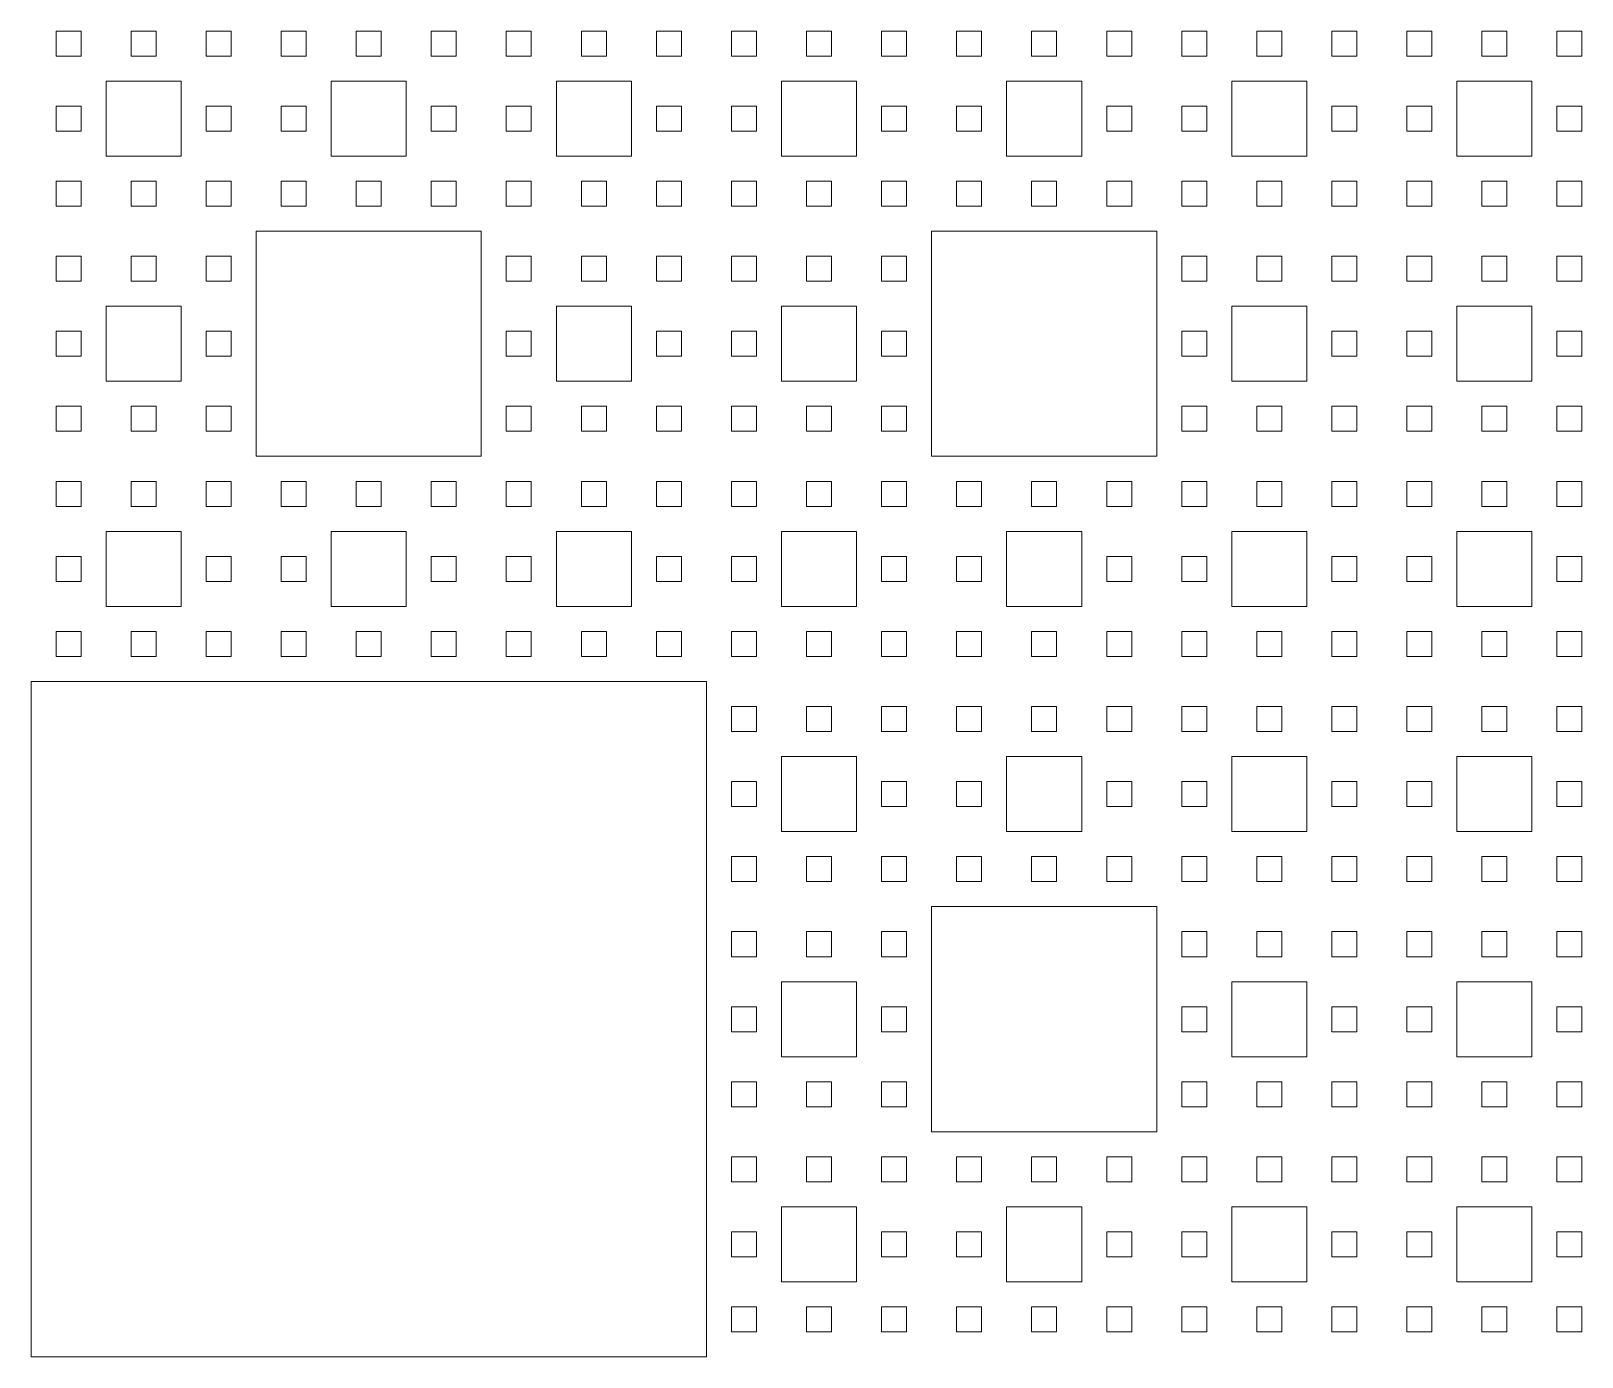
# Model space of a CAD drawing. Header units: millimetres. Extents: x -127 to 127, y -142 to 127.
# Drawn here: x -14.1 to 50.7, y -98.8 to -43.4 of the extents above; entities that cross this region are included whole.
import ezdxf

# ---------------------------------------------------------------- set-up
doc = ezdxf.new("R2010")
doc.units = ezdxf.units.MM

msp = doc.modelspace()

# ---------------------------------------------------------------- linework, layer by layer
at = {"color": 7, "linetype": 'Continuous', "lineweight": 15}
for p, q in [((-12.021, -43.379), (-13.066, -43.379)), ((-13.066, -43.379), (-13.066, -44.424)), ((-12.021, -44.424), (-12.021, -43.379)), ((-8.885, -43.379), (-9.93, -43.379)), ((-9.93, -43.379), (-9.93, -44.424)), ((-8.885, -44.424), (-8.885, -43.379)), ((-5.749, -43.379), (-6.794, -43.379)), ((-6.794, -43.379), (-6.794, -44.424)), ((-5.749, -44.424), (-5.749, -43.379)), ((-2.613, -43.379), (-3.658, -43.379)), ((-3.658, -43.379), (-3.658, -44.424)), ((-2.613, -44.424), (-2.613, -43.379)), ((0.523, -43.379), (-0.523, -43.379)), ((-0.523, -43.379), (-0.523, -44.424)), ((0.523, -44.424), (0.523, -43.379)), ((3.658, -43.379), (2.613, -43.379)), ((2.613, -43.379), (2.613, -44.424)), ((3.658, -44.424), (3.658, -43.379)), ((6.794, -43.379), (5.749, -43.379)), ((5.749, -43.379), (5.749, -44.424)), ((6.794, -44.424), (6.794, -43.379)), ((9.93, -43.379), (8.885, -43.379)), ((8.885, -43.379), (8.885, -44.424)), ((9.93, -44.424), (9.93, -43.379)), ((13.066, -43.379), (12.021, -43.379)), ((12.021, -43.379), (12.021, -44.424)), ((13.066, -44.424), (13.066, -43.379)), ((16.202, -43.379), (15.156, -43.379)), ((15.156, -43.379), (15.156, -44.424)), ((16.202, -44.424), (16.202, -43.379)), ((19.337, -43.379), (18.292, -43.379)), ((18.292, -43.379), (18.292, -44.424)), ((19.337, -44.424), (19.337, -43.379)), ((22.473, -43.379), (21.428, -43.379)), ((21.428, -43.379), (21.428, -44.424)), ((22.473, -44.424), (22.473, -43.379)), ((25.609, -43.379), (24.564, -43.379)), ((24.564, -43.379), (24.564, -44.424)), ((25.609, -44.424), (25.609, -43.379)), ((28.745, -43.379), (27.7, -43.379)), ((27.7, -43.379), (27.7, -44.424)), ((28.745, -44.424), (28.745, -43.379)), ((31.881, -43.379), (30.835, -43.379)), ((30.835, -43.379), (30.835, -44.424)), ((31.881, -44.424), (31.881, -43.379)), ((35.016, -43.379), (33.971, -43.379)), ((33.971, -43.379), (33.971, -44.424)), ((35.016, -44.424), (35.016, -43.379)), ((38.152, -43.379), (37.107, -43.379)), ((37.107, -43.379), (37.107, -44.424)), ((38.152, -44.424), (38.152, -43.379)), ((41.288, -43.379), (40.243, -43.379)), ((40.243, -43.379), (40.243, -44.424)), ((41.288, -44.424), (41.288, -43.379)), ((44.424, -43.379), (43.379, -43.379)), ((43.379, -43.379), (43.379, -44.424)), ((44.424, -44.424), (44.424, -43.379)), ((47.56, -43.379), (46.514, -43.379)), ((46.514, -43.379), (46.514, -44.424)), ((47.56, -44.424), (47.56, -43.379)), ((50.695, -43.379), (49.65, -43.379)), ((49.65, -43.379), (49.65, -44.424)), ((50.695, -44.424), (50.695, -43.379)), ((-13.066, -44.424), (-12.021, -44.424)), ((-9.93, -44.424), (-8.885, -44.424)), ((-6.794, -44.424), (-5.749, -44.424)), ((-3.658, -44.424), (-2.613, -44.424)), ((-0.523, -44.424), (0.523, -44.424)), ((2.613, -44.424), (3.658, -44.424)), ((5.749, -44.424), (6.794, -44.424)), ((8.885, -44.424), (9.93, -44.424)), ((12.021, -44.424), (13.066, -44.424)), ((15.156, -44.424), (16.202, -44.424)), ((18.292, -44.424), (19.337, -44.424)), ((21.428, -44.424), (22.473, -44.424)), ((24.564, -44.424), (25.609, -44.424)), ((27.7, -44.424), (28.745, -44.424)), ((30.835, -44.424), (31.881, -44.424)), ((33.971, -44.424), (35.016, -44.424)), ((37.107, -44.424), (38.152, -44.424)), ((40.243, -44.424), (41.288, -44.424)), ((43.379, -44.424), (44.424, -44.424)), ((46.514, -44.424), (47.56, -44.424)), ((49.65, -44.424), (50.695, -44.424)), ((-7.84, -45.469), (-10.975, -45.469)), ((-10.975, -45.469), (-10.975, -48.605)), ((-7.84, -48.605), (-7.84, -45.469)), ((1.568, -45.469), (-1.568, -45.469)), ((-1.568, -45.469), (-1.568, -48.605)), ((1.568, -48.605), (1.568, -45.469)), ((10.975, -45.469), (7.84, -45.469)), ((7.84, -45.469), (7.84, -48.605)), ((10.975, -48.605), (10.975, -45.469)), ((20.383, -45.469), (17.247, -45.469)), ((17.247, -45.469), (17.247, -48.605)), ((20.383, -48.605), (20.383, -45.469)), ((29.79, -45.469), (26.654, -45.469)), ((26.654, -45.469), (26.654, -48.605)), ((29.79, -48.605), (29.79, -45.469)), ((39.198, -45.469), (36.062, -45.469)), ((36.062, -45.469), (36.062, -48.605)), ((39.198, -48.605), (39.198, -45.469)), ((48.605, -45.469), (45.469, -45.469)), ((45.469, -45.469), (45.469, -48.605)), ((48.605, -48.605), (48.605, -45.469)), ((-12.021, -46.514), (-13.066, -46.514)), ((-13.066, -46.514), (-13.066, -47.56)), ((-12.021, -47.56), (-12.021, -46.514)), ((-5.749, -46.514), (-6.794, -46.514)), ((-6.794, -46.514), (-6.794, -47.56)), ((-5.749, -47.56), (-5.749, -46.514)), ((-2.613, -46.514), (-3.658, -46.514)), ((-3.658, -46.514), (-3.658, -47.56)), ((-2.613, -47.56), (-2.613, -46.514)), ((3.658, -46.514), (2.613, -46.514)), ((2.613, -46.514), (2.613, -47.56)), ((3.658, -47.56), (3.658, -46.514)), ((6.794, -46.514), (5.749, -46.514)), ((5.749, -46.514), (5.749, -47.56)), ((6.794, -47.56), (6.794, -46.514)), ((13.066, -46.514), (12.021, -46.514)), ((12.021, -46.514), (12.021, -47.56)), ((13.066, -47.56), (13.066, -46.514)), ((16.202, -46.514), (15.156, -46.514)), ((15.156, -46.514), (15.156, -47.56)), ((16.202, -47.56), (16.202, -46.514)), ((22.473, -46.514), (21.428, -46.514)), ((21.428, -46.514), (21.428, -47.56)), ((22.473, -47.56), (22.473, -46.514)), ((25.609, -46.514), (24.564, -46.514)), ((24.564, -46.514), (24.564, -47.56)), ((25.609, -47.56), (25.609, -46.514)), ((31.881, -46.514), (30.835, -46.514)), ((30.835, -46.514), (30.835, -47.56)), ((31.881, -47.56), (31.881, -46.514)), ((35.016, -46.514), (33.971, -46.514)), ((33.971, -46.514), (33.971, -47.56)), ((35.016, -47.56), (35.016, -46.514)), ((41.288, -46.514), (40.243, -46.514)), ((40.243, -46.514), (40.243, -47.56)), ((41.288, -47.56), (41.288, -46.514)), ((44.424, -46.514), (43.379, -46.514)), ((43.379, -46.514), (43.379, -47.56)), ((44.424, -47.56), (44.424, -46.514)), ((50.695, -46.514), (49.65, -46.514)), ((49.65, -46.514), (49.65, -47.56)), ((50.695, -47.56), (50.695, -46.514)), ((-13.066, -47.56), (-12.021, -47.56)), ((-6.794, -47.56), (-5.749, -47.56)), ((-3.658, -47.56), (-2.613, -47.56)), ((2.613, -47.56), (3.658, -47.56)), ((5.749, -47.56), (6.794, -47.56)), ((12.021, -47.56), (13.066, -47.56)), ((15.156, -47.56), (16.202, -47.56)), ((21.428, -47.56), (22.473, -47.56)), ((24.564, -47.56), (25.609, -47.56)), ((30.835, -47.56), (31.881, -47.56)), ((33.971, -47.56), (35.016, -47.56)), ((40.243, -47.56), (41.288, -47.56)), ((43.379, -47.56), (44.424, -47.56)), ((49.65, -47.56), (50.695, -47.56)), ((-10.975, -48.605), (-7.84, -48.605)), ((-1.568, -48.605), (1.568, -48.605)), ((7.84, -48.605), (10.975, -48.605)), ((17.247, -48.605), (20.383, -48.605)), ((26.654, -48.605), (29.79, -48.605)), ((36.062, -48.605), (39.198, -48.605)), ((45.469, -48.605), (48.605, -48.605)), ((-12.021, -49.65), (-13.066, -49.65)), ((-13.066, -49.65), (-13.066, -50.695)), ((-12.021, -50.695), (-12.021, -49.65)), ((-8.885, -49.65), (-9.93, -49.65)), ((-9.93, -49.65), (-9.93, -50.695)), ((-8.885, -50.695), (-8.885, -49.65)), ((-5.749, -49.65), (-6.794, -49.65)), ((-6.794, -49.65), (-6.794, -50.695)), ((-5.749, -50.695), (-5.749, -49.65)), ((-2.613, -49.65), (-3.658, -49.65)), ((-3.658, -49.65), (-3.658, -50.695)), ((-2.613, -50.695), (-2.613, -49.65)), ((0.523, -49.65), (-0.523, -49.65)), ((-0.523, -49.65), (-0.523, -50.695)), ((0.523, -50.695), (0.523, -49.65)), ((3.658, -49.65), (2.613, -49.65)), ((2.613, -49.65), (2.613, -50.695)), ((3.658, -50.695), (3.658, -49.65)), ((6.794, -49.65), (5.749, -49.65)), ((5.749, -49.65), (5.749, -50.695)), ((6.794, -50.695), (6.794, -49.65)), ((9.93, -49.65), (8.885, -49.65)), ((8.885, -49.65), (8.885, -50.695)), ((9.93, -50.695), (9.93, -49.65)), ((13.066, -49.65), (12.021, -49.65)), ((12.021, -49.65), (12.021, -50.695)), ((13.066, -50.695), (13.066, -49.65)), ((16.202, -49.65), (15.156, -49.65)), ((15.156, -49.65), (15.156, -50.695)), ((16.202, -50.695), (16.202, -49.65)), ((19.337, -49.65), (18.292, -49.65)), ((18.292, -49.65), (18.292, -50.695)), ((19.337, -50.695), (19.337, -49.65)), ((22.473, -49.65), (21.428, -49.65)), ((21.428, -49.65), (21.428, -50.695)), ((22.473, -50.695), (22.473, -49.65)), ((25.609, -49.65), (24.564, -49.65)), ((24.564, -49.65), (24.564, -50.695)), ((25.609, -50.695), (25.609, -49.65)), ((28.745, -49.65), (27.7, -49.65)), ((27.7, -49.65), (27.7, -50.695)), ((28.745, -50.695), (28.745, -49.65)), ((31.881, -49.65), (30.835, -49.65)), ((30.835, -49.65), (30.835, -50.695)), ((31.881, -50.695), (31.881, -49.65)), ((35.016, -49.65), (33.971, -49.65)), ((33.971, -49.65), (33.971, -50.695)), ((35.016, -50.695), (35.016, -49.65)), ((38.152, -49.65), (37.107, -49.65)), ((37.107, -49.65), (37.107, -50.695)), ((38.152, -50.695), (38.152, -49.65)), ((41.288, -49.65), (40.243, -49.65)), ((40.243, -49.65), (40.243, -50.695)), ((41.288, -50.695), (41.288, -49.65)), ((44.424, -49.65), (43.379, -49.65)), ((43.379, -49.65), (43.379, -50.695)), ((44.424, -50.695), (44.424, -49.65)), ((47.56, -49.65), (46.514, -49.65)), ((46.514, -49.65), (46.514, -50.695)), ((47.56, -50.695), (47.56, -49.65)), ((50.695, -49.65), (49.65, -49.65)), ((49.65, -49.65), (49.65, -50.695)), ((50.695, -50.695), (50.695, -49.65)), ((-13.066, -50.695), (-12.021, -50.695)), ((-9.93, -50.695), (-8.885, -50.695)), ((-6.794, -50.695), (-5.749, -50.695)), ((-3.658, -50.695), (-2.613, -50.695)), ((-0.523, -50.695), (0.523, -50.695)), ((2.613, -50.695), (3.658, -50.695)), ((5.749, -50.695), (6.794, -50.695)), ((8.885, -50.695), (9.93, -50.695)), ((12.021, -50.695), (13.066, -50.695)), ((15.156, -50.695), (16.202, -50.695)), ((18.292, -50.695), (19.337, -50.695)), ((21.428, -50.695), (22.473, -50.695)), ((24.564, -50.695), (25.609, -50.695)), ((27.7, -50.695), (28.745, -50.695)), ((30.835, -50.695), (31.881, -50.695)), ((33.971, -50.695), (35.016, -50.695)), ((37.107, -50.695), (38.152, -50.695)), ((40.243, -50.695), (41.288, -50.695)), ((43.379, -50.695), (44.424, -50.695)), ((46.514, -50.695), (47.56, -50.695)), ((49.65, -50.695), (50.695, -50.695)), ((4.704, -51.741), (-4.704, -51.741)), ((-4.704, -51.741), (-4.704, -61.148)), ((4.704, -61.148), (4.704, -51.741)), ((32.926, -51.741), (23.519, -51.741)), ((23.519, -51.741), (23.519, -61.148)), ((32.926, -61.148), (32.926, -51.741)), ((-12.021, -52.786), (-13.066, -52.786)), ((-13.066, -52.786), (-13.066, -53.831)), ((-12.021, -53.831), (-12.021, -52.786)), ((-8.885, -52.786), (-9.93, -52.786)), ((-9.93, -52.786), (-9.93, -53.831)), ((-8.885, -53.831), (-8.885, -52.786)), ((-5.749, -52.786), (-6.794, -52.786)), ((-6.794, -52.786), (-6.794, -53.831)), ((-5.749, -53.831), (-5.749, -52.786)), ((6.794, -52.786), (5.749, -52.786)), ((5.749, -52.786), (5.749, -53.831)), ((6.794, -53.831), (6.794, -52.786)), ((9.93, -52.786), (8.885, -52.786)), ((8.885, -52.786), (8.885, -53.831)), ((9.93, -53.831), (9.93, -52.786)), ((13.066, -52.786), (12.021, -52.786)), ((12.021, -52.786), (12.021, -53.831)), ((13.066, -53.831), (13.066, -52.786)), ((16.202, -52.786), (15.156, -52.786)), ((15.156, -52.786), (15.156, -53.831)), ((16.202, -53.831), (16.202, -52.786)), ((19.337, -52.786), (18.292, -52.786)), ((18.292, -52.786), (18.292, -53.831)), ((19.337, -53.831), (19.337, -52.786)), ((22.473, -52.786), (21.428, -52.786)), ((21.428, -52.786), (21.428, -53.831)), ((22.473, -53.831), (22.473, -52.786)), ((35.016, -52.786), (33.971, -52.786)), ((33.971, -52.786), (33.971, -53.831)), ((35.016, -53.831), (35.016, -52.786)), ((38.152, -52.786), (37.107, -52.786)), ((37.107, -52.786), (37.107, -53.831)), ((38.152, -53.831), (38.152, -52.786)), ((41.288, -52.786), (40.243, -52.786)), ((40.243, -52.786), (40.243, -53.831)), ((41.288, -53.831), (41.288, -52.786)), ((44.424, -52.786), (43.379, -52.786)), ((43.379, -52.786), (43.379, -53.831)), ((44.424, -53.831), (44.424, -52.786)), ((47.56, -52.786), (46.514, -52.786)), ((46.514, -52.786), (46.514, -53.831)), ((47.56, -53.831), (47.56, -52.786)), ((50.695, -52.786), (49.65, -52.786)), ((49.65, -52.786), (49.65, -53.831)), ((50.695, -53.831), (50.695, -52.786)), ((-13.066, -53.831), (-12.021, -53.831)), ((-9.93, -53.831), (-8.885, -53.831)), ((-6.794, -53.831), (-5.749, -53.831)), ((5.749, -53.831), (6.794, -53.831)), ((8.885, -53.831), (9.93, -53.831)), ((12.021, -53.831), (13.066, -53.831)), ((15.156, -53.831), (16.202, -53.831)), ((18.292, -53.831), (19.337, -53.831)), ((21.428, -53.831), (22.473, -53.831)), ((33.971, -53.831), (35.016, -53.831)), ((37.107, -53.831), (38.152, -53.831)), ((40.243, -53.831), (41.288, -53.831)), ((43.379, -53.831), (44.424, -53.831)), ((46.514, -53.831), (47.56, -53.831)), ((49.65, -53.831), (50.695, -53.831)), ((-7.84, -54.877), (-10.975, -54.877)), ((-10.975, -54.877), (-10.975, -58.012)), ((-7.84, -58.012), (-7.84, -54.877)), ((10.975, -54.877), (7.84, -54.877)), ((7.84, -54.877), (7.84, -58.012)), ((10.975, -58.012), (10.975, -54.877)), ((20.383, -54.877), (17.247, -54.877)), ((17.247, -54.877), (17.247, -58.012)), ((20.383, -58.012), (20.383, -54.877)), ((39.198, -54.877), (36.062, -54.877)), ((36.062, -54.877), (36.062, -58.012)), ((39.198, -58.012), (39.198, -54.877)), ((48.605, -54.877), (45.469, -54.877)), ((45.469, -54.877), (45.469, -58.012)), ((48.605, -58.012), (48.605, -54.877)), ((-12.021, -55.922), (-13.066, -55.922)), ((-13.066, -55.922), (-13.066, -56.967)), ((-12.021, -56.967), (-12.021, -55.922)), ((-5.749, -55.922), (-6.794, -55.922)), ((-6.794, -55.922), (-6.794, -56.967)), ((-5.749, -56.967), (-5.749, -55.922)), ((6.794, -55.922), (5.749, -55.922)), ((5.749, -55.922), (5.749, -56.967)), ((6.794, -56.967), (6.794, -55.922)), ((13.066, -55.922), (12.021, -55.922)), ((12.021, -55.922), (12.021, -56.967)), ((13.066, -56.967), (13.066, -55.922)), ((16.202, -55.922), (15.156, -55.922)), ((15.156, -55.922), (15.156, -56.967)), ((16.202, -56.967), (16.202, -55.922)), ((22.473, -55.922), (21.428, -55.922)), ((21.428, -55.922), (21.428, -56.967)), ((22.473, -56.967), (22.473, -55.922)), ((35.016, -55.922), (33.971, -55.922)), ((33.971, -55.922), (33.971, -56.967)), ((35.016, -56.967), (35.016, -55.922)), ((41.288, -55.922), (40.243, -55.922)), ((40.243, -55.922), (40.243, -56.967)), ((41.288, -56.967), (41.288, -55.922)), ((44.424, -55.922), (43.379, -55.922)), ((43.379, -55.922), (43.379, -56.967)), ((44.424, -56.967), (44.424, -55.922)), ((50.695, -55.922), (49.65, -55.922)), ((49.65, -55.922), (49.65, -56.967)), ((50.695, -56.967), (50.695, -55.922)), ((-13.066, -56.967), (-12.021, -56.967)), ((-6.794, -56.967), (-5.749, -56.967)), ((5.749, -56.967), (6.794, -56.967)), ((12.021, -56.967), (13.066, -56.967)), ((15.156, -56.967), (16.202, -56.967)), ((21.428, -56.967), (22.473, -56.967)), ((33.971, -56.967), (35.016, -56.967)), ((40.243, -56.967), (41.288, -56.967)), ((43.379, -56.967), (44.424, -56.967)), ((49.65, -56.967), (50.695, -56.967)), ((-10.975, -58.012), (-7.84, -58.012)), ((7.84, -58.012), (10.975, -58.012)), ((17.247, -58.012), (20.383, -58.012)), ((36.062, -58.012), (39.198, -58.012)), ((45.469, -58.012), (48.605, -58.012)), ((-12.021, -59.058), (-13.066, -59.058)), ((-13.066, -59.058), (-13.066, -60.103)), ((-12.021, -60.103), (-12.021, -59.058)), ((-8.885, -59.058), (-9.93, -59.058)), ((-9.93, -59.058), (-9.93, -60.103)), ((-8.885, -60.103), (-8.885, -59.058)), ((-5.749, -59.058), (-6.794, -59.058)), ((-6.794, -59.058), (-6.794, -60.103)), ((-5.749, -60.103), (-5.749, -59.058)), ((6.794, -59.058), (5.749, -59.058)), ((5.749, -59.058), (5.749, -60.103)), ((6.794, -60.103), (6.794, -59.058)), ((9.93, -59.058), (8.885, -59.058)), ((8.885, -59.058), (8.885, -60.103)), ((9.93, -60.103), (9.93, -59.058)), ((13.066, -59.058), (12.021, -59.058)), ((12.021, -59.058), (12.021, -60.103)), ((13.066, -60.103), (13.066, -59.058)), ((16.202, -59.058), (15.156, -59.058)), ((15.156, -59.058), (15.156, -60.103)), ((16.202, -60.103), (16.202, -59.058)), ((19.337, -59.058), (18.292, -59.058)), ((18.292, -59.058), (18.292, -60.103)), ((19.337, -60.103), (19.337, -59.058)), ((22.473, -59.058), (21.428, -59.058)), ((21.428, -59.058), (21.428, -60.103)), ((22.473, -60.103), (22.473, -59.058)), ((35.016, -59.058), (33.971, -59.058)), ((33.971, -59.058), (33.971, -60.103)), ((35.016, -60.103), (35.016, -59.058)), ((38.152, -59.058), (37.107, -59.058)), ((37.107, -59.058), (37.107, -60.103)), ((38.152, -60.103), (38.152, -59.058)), ((41.288, -59.058), (40.243, -59.058)), ((40.243, -59.058), (40.243, -60.103)), ((41.288, -60.103), (41.288, -59.058)), ((44.424, -59.058), (43.379, -59.058)), ((43.379, -59.058), (43.379, -60.103)), ((44.424, -60.103), (44.424, -59.058)), ((47.56, -59.058), (46.514, -59.058)), ((46.514, -59.058), (46.514, -60.103)), ((47.56, -60.103), (47.56, -59.058)), ((50.695, -59.058), (49.65, -59.058)), ((49.65, -59.058), (49.65, -60.103)), ((50.695, -60.103), (50.695, -59.058)), ((-13.066, -60.103), (-12.021, -60.103)), ((-9.93, -60.103), (-8.885, -60.103)), ((-6.794, -60.103), (-5.749, -60.103)), ((5.749, -60.103), (6.794, -60.103)), ((8.885, -60.103), (9.93, -60.103)), ((12.021, -60.103), (13.066, -60.103)), ((15.156, -60.103), (16.202, -60.103)), ((18.292, -60.103), (19.337, -60.103)), ((21.428, -60.103), (22.473, -60.103)), ((33.971, -60.103), (35.016, -60.103)), ((37.107, -60.103), (38.152, -60.103)), ((40.243, -60.103), (41.288, -60.103)), ((43.379, -60.103), (44.424, -60.103)), ((46.514, -60.103), (47.56, -60.103)), ((49.65, -60.103), (50.695, -60.103)), ((-4.704, -61.148), (4.704, -61.148)), ((23.519, -61.148), (32.926, -61.148)), ((-12.021, -62.193), (-13.066, -62.193)), ((-13.066, -62.193), (-13.066, -63.239)), ((-12.021, -63.239), (-12.021, -62.193)), ((-8.885, -62.193), (-9.93, -62.193)), ((-9.93, -62.193), (-9.93, -63.239)), ((-8.885, -63.239), (-8.885, -62.193)), ((-5.749, -62.193), (-6.794, -62.193)), ((-6.794, -62.193), (-6.794, -63.239)), ((-5.749, -63.239), (-5.749, -62.193)), ((-2.613, -62.193), (-3.658, -62.193)), ((-3.658, -62.193), (-3.658, -63.239)), ((-2.613, -63.239), (-2.613, -62.193)), ((0.523, -62.193), (-0.523, -62.193)), ((-0.523, -62.193), (-0.523, -63.239)), ((0.523, -63.239), (0.523, -62.193)), ((3.658, -62.193), (2.613, -62.193)), ((2.613, -62.193), (2.613, -63.239)), ((3.658, -63.239), (3.658, -62.193)), ((6.794, -62.193), (5.749, -62.193)), ((5.749, -62.193), (5.749, -63.239)), ((6.794, -63.239), (6.794, -62.193)), ((9.93, -62.193), (8.885, -62.193)), ((8.885, -62.193), (8.885, -63.239)), ((9.93, -63.239), (9.93, -62.193)), ((13.066, -62.193), (12.021, -62.193)), ((12.021, -62.193), (12.021, -63.239)), ((13.066, -63.239), (13.066, -62.193)), ((16.202, -62.193), (15.156, -62.193)), ((15.156, -62.193), (15.156, -63.239)), ((16.202, -63.239), (16.202, -62.193)), ((19.337, -62.193), (18.292, -62.193)), ((18.292, -62.193), (18.292, -63.239)), ((19.337, -63.239), (19.337, -62.193)), ((22.473, -62.193), (21.428, -62.193)), ((21.428, -62.193), (21.428, -63.239)), ((22.473, -63.239), (22.473, -62.193)), ((25.609, -62.193), (24.564, -62.193)), ((24.564, -62.193), (24.564, -63.239)), ((25.609, -63.239), (25.609, -62.193)), ((28.745, -62.193), (27.7, -62.193)), ((27.7, -62.193), (27.7, -63.239)), ((28.745, -63.239), (28.745, -62.193)), ((31.881, -62.193), (30.835, -62.193)), ((30.835, -62.193), (30.835, -63.239)), ((31.881, -63.239), (31.881, -62.193)), ((35.016, -62.193), (33.971, -62.193)), ((33.971, -62.193), (33.971, -63.239)), ((35.016, -63.239), (35.016, -62.193)), ((38.152, -62.193), (37.107, -62.193)), ((37.107, -62.193), (37.107, -63.239)), ((38.152, -63.239), (38.152, -62.193)), ((41.288, -62.193), (40.243, -62.193)), ((40.243, -62.193), (40.243, -63.239)), ((41.288, -63.239), (41.288, -62.193)), ((44.424, -62.193), (43.379, -62.193)), ((43.379, -62.193), (43.379, -63.239)), ((44.424, -63.239), (44.424, -62.193)), ((47.56, -62.193), (46.514, -62.193)), ((46.514, -62.193), (46.514, -63.239)), ((47.56, -63.239), (47.56, -62.193)), ((50.695, -62.193), (49.65, -62.193)), ((49.65, -62.193), (49.65, -63.239)), ((50.695, -63.239), (50.695, -62.193)), ((-13.066, -63.239), (-12.021, -63.239)), ((-9.93, -63.239), (-8.885, -63.239)), ((-6.794, -63.239), (-5.749, -63.239)), ((-3.658, -63.239), (-2.613, -63.239)), ((-0.523, -63.239), (0.523, -63.239)), ((2.613, -63.239), (3.658, -63.239)), ((5.749, -63.239), (6.794, -63.239)), ((8.885, -63.239), (9.93, -63.239)), ((12.021, -63.239), (13.066, -63.239)), ((15.156, -63.239), (16.202, -63.239)), ((18.292, -63.239), (19.337, -63.239)), ((21.428, -63.239), (22.473, -63.239)), ((24.564, -63.239), (25.609, -63.239)), ((27.7, -63.239), (28.745, -63.239)), ((30.835, -63.239), (31.881, -63.239)), ((33.971, -63.239), (35.016, -63.239)), ((37.107, -63.239), (38.152, -63.239)), ((40.243, -63.239), (41.288, -63.239)), ((43.379, -63.239), (44.424, -63.239)), ((46.514, -63.239), (47.56, -63.239)), ((49.65, -63.239), (50.695, -63.239)), ((-7.84, -64.284), (-10.975, -64.284)), ((-10.975, -64.284), (-10.975, -67.42)), ((-7.84, -67.42), (-7.84, -64.284)), ((1.568, -64.284), (-1.568, -64.284)), ((-1.568, -64.284), (-1.568, -67.42)), ((1.568, -67.42), (1.568, -64.284)), ((10.975, -64.284), (7.84, -64.284)), ((7.84, -64.284), (7.84, -67.42)), ((10.975, -67.42), (10.975, -64.284)), ((20.383, -64.284), (17.247, -64.284)), ((17.247, -64.284), (17.247, -67.42)), ((20.383, -67.42), (20.383, -64.284)), ((29.79, -64.284), (26.654, -64.284)), ((26.654, -64.284), (26.654, -67.42)), ((29.79, -67.42), (29.79, -64.284)), ((39.198, -64.284), (36.062, -64.284)), ((36.062, -64.284), (36.062, -67.42)), ((39.198, -67.42), (39.198, -64.284)), ((48.605, -64.284), (45.469, -64.284)), ((45.469, -64.284), (45.469, -67.42)), ((48.605, -67.42), (48.605, -64.284)), ((-12.021, -65.329), (-13.066, -65.329)), ((-13.066, -65.329), (-13.066, -66.374)), ((-12.021, -66.374), (-12.021, -65.329)), ((-5.749, -65.329), (-6.794, -65.329)), ((-6.794, -65.329), (-6.794, -66.374)), ((-5.749, -66.374), (-5.749, -65.329)), ((-2.613, -65.329), (-3.658, -65.329)), ((-3.658, -65.329), (-3.658, -66.374)), ((-2.613, -66.374), (-2.613, -65.329)), ((3.658, -65.329), (2.613, -65.329)), ((2.613, -65.329), (2.613, -66.374)), ((3.658, -66.374), (3.658, -65.329)), ((6.794, -65.329), (5.749, -65.329)), ((5.749, -65.329), (5.749, -66.374)), ((6.794, -66.374), (6.794, -65.329)), ((13.066, -65.329), (12.021, -65.329)), ((12.021, -65.329), (12.021, -66.374)), ((13.066, -66.374), (13.066, -65.329)), ((16.202, -65.329), (15.156, -65.329)), ((15.156, -65.329), (15.156, -66.374)), ((16.202, -66.374), (16.202, -65.329)), ((22.473, -65.329), (21.428, -65.329)), ((21.428, -65.329), (21.428, -66.374)), ((22.473, -66.374), (22.473, -65.329)), ((25.609, -65.329), (24.564, -65.329)), ((24.564, -65.329), (24.564, -66.374)), ((25.609, -66.374), (25.609, -65.329)), ((31.881, -65.329), (30.835, -65.329)), ((30.835, -65.329), (30.835, -66.374)), ((31.881, -66.374), (31.881, -65.329)), ((35.016, -65.329), (33.971, -65.329)), ((33.971, -65.329), (33.971, -66.374)), ((35.016, -66.374), (35.016, -65.329)), ((41.288, -65.329), (40.243, -65.329)), ((40.243, -65.329), (40.243, -66.374)), ((41.288, -66.374), (41.288, -65.329)), ((44.424, -65.329), (43.379, -65.329)), ((43.379, -65.329), (43.379, -66.374)), ((44.424, -66.374), (44.424, -65.329)), ((50.695, -65.329), (49.65, -65.329)), ((49.65, -65.329), (49.65, -66.374)), ((50.695, -66.374), (50.695, -65.329)), ((-13.066, -66.374), (-12.021, -66.374)), ((-6.794, -66.374), (-5.749, -66.374)), ((-3.658, -66.374), (-2.613, -66.374)), ((2.613, -66.374), (3.658, -66.374)), ((5.749, -66.374), (6.794, -66.374)), ((12.021, -66.374), (13.066, -66.374)), ((15.156, -66.374), (16.202, -66.374)), ((21.428, -66.374), (22.473, -66.374)), ((24.564, -66.374), (25.609, -66.374)), ((30.835, -66.374), (31.881, -66.374)), ((33.971, -66.374), (35.016, -66.374)), ((40.243, -66.374), (41.288, -66.374)), ((43.379, -66.374), (44.424, -66.374)), ((49.65, -66.374), (50.695, -66.374)), ((-10.975, -67.42), (-7.84, -67.42)), ((-1.568, -67.42), (1.568, -67.42)), ((7.84, -67.42), (10.975, -67.42)), ((17.247, -67.42), (20.383, -67.42)), ((26.654, -67.42), (29.79, -67.42)), ((36.062, -67.42), (39.198, -67.42)), ((45.469, -67.42), (48.605, -67.42)), ((-12.021, -68.465), (-13.066, -68.465)), ((-13.066, -68.465), (-13.066, -69.51)), ((-12.021, -69.51), (-12.021, -68.465)), ((-8.885, -68.465), (-9.93, -68.465)), ((-9.93, -68.465), (-9.93, -69.51)), ((-8.885, -69.51), (-8.885, -68.465)), ((-5.749, -68.465), (-6.794, -68.465)), ((-6.794, -68.465), (-6.794, -69.51)), ((-5.749, -69.51), (-5.749, -68.465)), ((-2.613, -68.465), (-3.658, -68.465)), ((-3.658, -68.465), (-3.658, -69.51)), ((-2.613, -69.51), (-2.613, -68.465)), ((0.523, -68.465), (-0.523, -68.465)), ((-0.523, -68.465), (-0.523, -69.51)), ((0.523, -69.51), (0.523, -68.465)), ((3.658, -68.465), (2.613, -68.465)), ((2.613, -68.465), (2.613, -69.51)), ((3.658, -69.51), (3.658, -68.465)), ((6.794, -68.465), (5.749, -68.465)), ((5.749, -68.465), (5.749, -69.51)), ((6.794, -69.51), (6.794, -68.465)), ((9.93, -68.465), (8.885, -68.465)), ((8.885, -68.465), (8.885, -69.51)), ((9.93, -69.51), (9.93, -68.465)), ((13.066, -68.465), (12.021, -68.465)), ((12.021, -68.465), (12.021, -69.51)), ((13.066, -69.51), (13.066, -68.465)), ((16.202, -68.465), (15.156, -68.465)), ((15.156, -68.465), (15.156, -69.51)), ((16.202, -69.51), (16.202, -68.465)), ((19.337, -68.465), (18.292, -68.465)), ((18.292, -68.465), (18.292, -69.51)), ((19.337, -69.51), (19.337, -68.465)), ((22.473, -68.465), (21.428, -68.465)), ((21.428, -68.465), (21.428, -69.51)), ((22.473, -69.51), (22.473, -68.465)), ((25.609, -68.465), (24.564, -68.465)), ((24.564, -68.465), (24.564, -69.51)), ((25.609, -69.51), (25.609, -68.465)), ((28.745, -68.465), (27.7, -68.465)), ((27.7, -68.465), (27.7, -69.51)), ((28.745, -69.51), (28.745, -68.465)), ((31.881, -68.465), (30.835, -68.465)), ((30.835, -68.465), (30.835, -69.51)), ((31.881, -69.51), (31.881, -68.465)), ((35.016, -68.465), (33.971, -68.465)), ((33.971, -68.465), (33.971, -69.51)), ((35.016, -69.51), (35.016, -68.465)), ((38.152, -68.465), (37.107, -68.465)), ((37.107, -68.465), (37.107, -69.51)), ((38.152, -69.51), (38.152, -68.465)), ((41.288, -68.465), (40.243, -68.465)), ((40.243, -68.465), (40.243, -69.51)), ((41.288, -69.51), (41.288, -68.465)), ((44.424, -68.465), (43.379, -68.465)), ((43.379, -68.465), (43.379, -69.51)), ((44.424, -69.51), (44.424, -68.465)), ((47.56, -68.465), (46.514, -68.465)), ((46.514, -68.465), (46.514, -69.51)), ((47.56, -69.51), (47.56, -68.465)), ((50.695, -68.465), (49.65, -68.465)), ((49.65, -68.465), (49.65, -69.51)), ((50.695, -69.51), (50.695, -68.465)), ((-13.066, -69.51), (-12.021, -69.51)), ((-9.93, -69.51), (-8.885, -69.51)), ((-6.794, -69.51), (-5.749, -69.51)), ((-3.658, -69.51), (-2.613, -69.51)), ((-0.523, -69.51), (0.523, -69.51)), ((2.613, -69.51), (3.658, -69.51)), ((5.749, -69.51), (6.794, -69.51)), ((8.885, -69.51), (9.93, -69.51)), ((12.021, -69.51), (13.066, -69.51)), ((15.156, -69.51), (16.202, -69.51)), ((18.292, -69.51), (19.337, -69.51)), ((21.428, -69.51), (22.473, -69.51)), ((24.564, -69.51), (25.609, -69.51)), ((27.7, -69.51), (28.745, -69.51)), ((30.835, -69.51), (31.881, -69.51)), ((33.971, -69.51), (35.016, -69.51)), ((37.107, -69.51), (38.152, -69.51)), ((40.243, -69.51), (41.288, -69.51)), ((43.379, -69.51), (44.424, -69.51)), ((46.514, -69.51), (47.56, -69.51)), ((49.65, -69.51), (50.695, -69.51)), ((14.111, -70.556), (-14.111, -70.556)), ((-14.111, -70.556), (-14.111, -98.778)), ((14.111, -98.778), (14.111, -70.556)), ((16.202, -71.601), (15.156, -71.601)), ((15.156, -71.601), (15.156, -72.646)), ((16.202, -72.646), (16.202, -71.601)), ((19.337, -71.601), (18.292, -71.601)), ((18.292, -71.601), (18.292, -72.646)), ((19.337, -72.646), (19.337, -71.601)), ((22.473, -71.601), (21.428, -71.601)), ((21.428, -71.601), (21.428, -72.646)), ((22.473, -72.646), (22.473, -71.601)), ((25.609, -71.601), (24.564, -71.601)), ((24.564, -71.601), (24.564, -72.646)), ((25.609, -72.646), (25.609, -71.601)), ((28.745, -71.601), (27.7, -71.601)), ((27.7, -71.601), (27.7, -72.646)), ((28.745, -72.646), (28.745, -71.601)), ((31.881, -71.601), (30.835, -71.601)), ((30.835, -71.601), (30.835, -72.646)), ((31.881, -72.646), (31.881, -71.601)), ((35.016, -71.601), (33.971, -71.601)), ((33.971, -71.601), (33.971, -72.646)), ((35.016, -72.646), (35.016, -71.601)), ((38.152, -71.601), (37.107, -71.601)), ((37.107, -71.601), (37.107, -72.646)), ((38.152, -72.646), (38.152, -71.601)), ((41.288, -71.601), (40.243, -71.601)), ((40.243, -71.601), (40.243, -72.646)), ((41.288, -72.646), (41.288, -71.601)), ((44.424, -71.601), (43.379, -71.601)), ((43.379, -71.601), (43.379, -72.646)), ((44.424, -72.646), (44.424, -71.601)), ((47.56, -71.601), (46.514, -71.601)), ((46.514, -71.601), (46.514, -72.646)), ((47.56, -72.646), (47.56, -71.601)), ((50.695, -71.601), (49.65, -71.601)), ((49.65, -71.601), (49.65, -72.646)), ((50.695, -72.646), (50.695, -71.601)), ((15.156, -72.646), (16.202, -72.646)), ((18.292, -72.646), (19.337, -72.646)), ((21.428, -72.646), (22.473, -72.646)), ((24.564, -72.646), (25.609, -72.646)), ((27.7, -72.646), (28.745, -72.646)), ((30.835, -72.646), (31.881, -72.646)), ((33.971, -72.646), (35.016, -72.646)), ((37.107, -72.646), (38.152, -72.646)), ((40.243, -72.646), (41.288, -72.646)), ((43.379, -72.646), (44.424, -72.646)), ((46.514, -72.646), (47.56, -72.646)), ((49.65, -72.646), (50.695, -72.646)), ((20.383, -73.691), (17.247, -73.691)), ((17.247, -73.691), (17.247, -76.827)), ((20.383, -76.827), (20.383, -73.691)), ((29.79, -73.691), (26.654, -73.691)), ((26.654, -73.691), (26.654, -76.827)), ((29.79, -76.827), (29.79, -73.691)), ((39.198, -73.691), (36.062, -73.691)), ((36.062, -73.691), (36.062, -76.827)), ((39.198, -76.827), (39.198, -73.691)), ((48.605, -73.691), (45.469, -73.691)), ((45.469, -73.691), (45.469, -76.827)), ((48.605, -76.827), (48.605, -73.691)), ((16.202, -74.737), (15.156, -74.737)), ((15.156, -74.737), (15.156, -75.782)), ((16.202, -75.782), (16.202, -74.737)), ((22.473, -74.737), (21.428, -74.737)), ((21.428, -74.737), (21.428, -75.782)), ((22.473, -75.782), (22.473, -74.737)), ((25.609, -74.737), (24.564, -74.737)), ((24.564, -74.737), (24.564, -75.782)), ((25.609, -75.782), (25.609, -74.737)), ((31.881, -74.737), (30.835, -74.737)), ((30.835, -74.737), (30.835, -75.782)), ((31.881, -75.782), (31.881, -74.737)), ((35.016, -74.737), (33.971, -74.737)), ((33.971, -74.737), (33.971, -75.782)), ((35.016, -75.782), (35.016, -74.737)), ((41.288, -74.737), (40.243, -74.737)), ((40.243, -74.737), (40.243, -75.782)), ((41.288, -75.782), (41.288, -74.737)), ((44.424, -74.737), (43.379, -74.737)), ((43.379, -74.737), (43.379, -75.782)), ((44.424, -75.782), (44.424, -74.737)), ((50.695, -74.737), (49.65, -74.737)), ((49.65, -74.737), (49.65, -75.782)), ((50.695, -75.782), (50.695, -74.737)), ((15.156, -75.782), (16.202, -75.782)), ((21.428, -75.782), (22.473, -75.782)), ((24.564, -75.782), (25.609, -75.782)), ((30.835, -75.782), (31.881, -75.782)), ((33.971, -75.782), (35.016, -75.782)), ((40.243, -75.782), (41.288, -75.782)), ((43.379, -75.782), (44.424, -75.782)), ((49.65, -75.782), (50.695, -75.782)), ((17.247, -76.827), (20.383, -76.827)), ((26.654, -76.827), (29.79, -76.827)), ((36.062, -76.827), (39.198, -76.827)), ((45.469, -76.827), (48.605, -76.827)), ((16.202, -77.872), (15.156, -77.872)), ((15.156, -77.872), (15.156, -78.918)), ((16.202, -78.918), (16.202, -77.872)), ((19.337, -77.872), (18.292, -77.872)), ((18.292, -77.872), (18.292, -78.918)), ((19.337, -78.918), (19.337, -77.872)), ((22.473, -77.872), (21.428, -77.872)), ((21.428, -77.872), (21.428, -78.918)), ((22.473, -78.918), (22.473, -77.872)), ((25.609, -77.872), (24.564, -77.872)), ((24.564, -77.872), (24.564, -78.918)), ((25.609, -78.918), (25.609, -77.872)), ((28.745, -77.872), (27.7, -77.872)), ((27.7, -77.872), (27.7, -78.918)), ((28.745, -78.918), (28.745, -77.872)), ((31.881, -77.872), (30.835, -77.872)), ((30.835, -77.872), (30.835, -78.918)), ((31.881, -78.918), (31.881, -77.872)), ((35.016, -77.872), (33.971, -77.872)), ((33.971, -77.872), (33.971, -78.918)), ((35.016, -78.918), (35.016, -77.872)), ((38.152, -77.872), (37.107, -77.872)), ((37.107, -77.872), (37.107, -78.918)), ((38.152, -78.918), (38.152, -77.872)), ((41.288, -77.872), (40.243, -77.872)), ((40.243, -77.872), (40.243, -78.918)), ((41.288, -78.918), (41.288, -77.872)), ((44.424, -77.872), (43.379, -77.872)), ((43.379, -77.872), (43.379, -78.918)), ((44.424, -78.918), (44.424, -77.872)), ((47.56, -77.872), (46.514, -77.872)), ((46.514, -77.872), (46.514, -78.918)), ((47.56, -78.918), (47.56, -77.872)), ((50.695, -77.872), (49.65, -77.872)), ((49.65, -77.872), (49.65, -78.918)), ((50.695, -78.918), (50.695, -77.872)), ((15.156, -78.918), (16.202, -78.918)), ((18.292, -78.918), (19.337, -78.918)), ((21.428, -78.918), (22.473, -78.918)), ((24.564, -78.918), (25.609, -78.918)), ((27.7, -78.918), (28.745, -78.918)), ((30.835, -78.918), (31.881, -78.918)), ((33.971, -78.918), (35.016, -78.918)), ((37.107, -78.918), (38.152, -78.918)), ((40.243, -78.918), (41.288, -78.918)), ((43.379, -78.918), (44.424, -78.918)), ((46.514, -78.918), (47.56, -78.918)), ((49.65, -78.918), (50.695, -78.918)), ((32.926, -79.963), (23.519, -79.963)), ((23.519, -79.963), (23.519, -89.37)), ((32.926, -89.37), (32.926, -79.963)), ((16.202, -81.008), (15.156, -81.008)), ((15.156, -81.008), (15.156, -82.053)), ((16.202, -82.053), (16.202, -81.008)), ((19.337, -81.008), (18.292, -81.008)), ((18.292, -81.008), (18.292, -82.053)), ((19.337, -82.053), (19.337, -81.008)), ((22.473, -81.008), (21.428, -81.008)), ((21.428, -81.008), (21.428, -82.053)), ((22.473, -82.053), (22.473, -81.008)), ((35.016, -81.008), (33.971, -81.008)), ((33.971, -81.008), (33.971, -82.053)), ((35.016, -82.053), (35.016, -81.008)), ((38.152, -81.008), (37.107, -81.008)), ((37.107, -81.008), (37.107, -82.053)), ((38.152, -82.053), (38.152, -81.008)), ((41.288, -81.008), (40.243, -81.008)), ((40.243, -81.008), (40.243, -82.053)), ((41.288, -82.053), (41.288, -81.008)), ((44.424, -81.008), (43.379, -81.008)), ((43.379, -81.008), (43.379, -82.053)), ((44.424, -82.053), (44.424, -81.008)), ((47.56, -81.008), (46.514, -81.008)), ((46.514, -81.008), (46.514, -82.053)), ((47.56, -82.053), (47.56, -81.008)), ((50.695, -81.008), (49.65, -81.008)), ((49.65, -81.008), (49.65, -82.053)), ((50.695, -82.053), (50.695, -81.008)), ((15.156, -82.053), (16.202, -82.053)), ((18.292, -82.053), (19.337, -82.053)), ((21.428, -82.053), (22.473, -82.053)), ((33.971, -82.053), (35.016, -82.053)), ((37.107, -82.053), (38.152, -82.053)), ((40.243, -82.053), (41.288, -82.053)), ((43.379, -82.053), (44.424, -82.053)), ((46.514, -82.053), (47.56, -82.053)), ((49.65, -82.053), (50.695, -82.053)), ((20.383, -83.099), (17.247, -83.099)), ((17.247, -83.099), (17.247, -86.235)), ((20.383, -86.235), (20.383, -83.099)), ((39.198, -83.099), (36.062, -83.099)), ((36.062, -83.099), (36.062, -86.235)), ((39.198, -86.235), (39.198, -83.099)), ((48.605, -83.099), (45.469, -83.099)), ((45.469, -83.099), (45.469, -86.235)), ((48.605, -86.235), (48.605, -83.099)), ((16.202, -84.144), (15.156, -84.144)), ((15.156, -84.144), (15.156, -85.189)), ((16.202, -85.189), (16.202, -84.144)), ((22.473, -84.144), (21.428, -84.144)), ((21.428, -84.144), (21.428, -85.189)), ((22.473, -85.189), (22.473, -84.144)), ((35.016, -84.144), (33.971, -84.144)), ((33.971, -84.144), (33.971, -85.189)), ((35.016, -85.189), (35.016, -84.144)), ((41.288, -84.144), (40.243, -84.144)), ((40.243, -84.144), (40.243, -85.189)), ((41.288, -85.189), (41.288, -84.144)), ((44.424, -84.144), (43.379, -84.144)), ((43.379, -84.144), (43.379, -85.189)), ((44.424, -85.189), (44.424, -84.144)), ((50.695, -84.144), (49.65, -84.144)), ((49.65, -84.144), (49.65, -85.189)), ((50.695, -85.189), (50.695, -84.144)), ((15.156, -85.189), (16.202, -85.189)), ((21.428, -85.189), (22.473, -85.189)), ((33.971, -85.189), (35.016, -85.189)), ((40.243, -85.189), (41.288, -85.189)), ((43.379, -85.189), (44.424, -85.189)), ((49.65, -85.189), (50.695, -85.189)), ((17.247, -86.235), (20.383, -86.235)), ((36.062, -86.235), (39.198, -86.235)), ((45.469, -86.235), (48.605, -86.235)), ((16.202, -87.28), (15.156, -87.28)), ((15.156, -87.28), (15.156, -88.325)), ((16.202, -88.325), (16.202, -87.28)), ((19.337, -87.28), (18.292, -87.28)), ((18.292, -87.28), (18.292, -88.325)), ((19.337, -88.325), (19.337, -87.28)), ((22.473, -87.28), (21.428, -87.28)), ((21.428, -87.28), (21.428, -88.325)), ((22.473, -88.325), (22.473, -87.28)), ((35.016, -87.28), (33.971, -87.28)), ((33.971, -87.28), (33.971, -88.325)), ((35.016, -88.325), (35.016, -87.28)), ((38.152, -87.28), (37.107, -87.28)), ((37.107, -87.28), (37.107, -88.325)), ((38.152, -88.325), (38.152, -87.28)), ((41.288, -87.28), (40.243, -87.28)), ((40.243, -87.28), (40.243, -88.325)), ((41.288, -88.325), (41.288, -87.28)), ((44.424, -87.28), (43.379, -87.28)), ((43.379, -87.28), (43.379, -88.325)), ((44.424, -88.325), (44.424, -87.28)), ((47.56, -87.28), (46.514, -87.28)), ((46.514, -87.28), (46.514, -88.325)), ((47.56, -88.325), (47.56, -87.28)), ((50.695, -87.28), (49.65, -87.28)), ((49.65, -87.28), (49.65, -88.325)), ((50.695, -88.325), (50.695, -87.28)), ((15.156, -88.325), (16.202, -88.325)), ((18.292, -88.325), (19.337, -88.325)), ((21.428, -88.325), (22.473, -88.325)), ((33.971, -88.325), (35.016, -88.325)), ((37.107, -88.325), (38.152, -88.325)), ((40.243, -88.325), (41.288, -88.325)), ((43.379, -88.325), (44.424, -88.325)), ((46.514, -88.325), (47.56, -88.325)), ((49.65, -88.325), (50.695, -88.325)), ((23.519, -89.37), (32.926, -89.37)), ((16.202, -90.416), (15.156, -90.416)), ((15.156, -90.416), (15.156, -91.461)), ((16.202, -91.461), (16.202, -90.416)), ((19.337, -90.416), (18.292, -90.416)), ((18.292, -90.416), (18.292, -91.461)), ((19.337, -91.461), (19.337, -90.416)), ((22.473, -90.416), (21.428, -90.416)), ((21.428, -90.416), (21.428, -91.461)), ((22.473, -91.461), (22.473, -90.416)), ((25.609, -90.416), (24.564, -90.416)), ((24.564, -90.416), (24.564, -91.461)), ((25.609, -91.461), (25.609, -90.416)), ((28.745, -90.416), (27.7, -90.416)), ((27.7, -90.416), (27.7, -91.461)), ((28.745, -91.461), (28.745, -90.416)), ((31.881, -90.416), (30.835, -90.416)), ((30.835, -90.416), (30.835, -91.461)), ((31.881, -91.461), (31.881, -90.416)), ((35.016, -90.416), (33.971, -90.416)), ((33.971, -90.416), (33.971, -91.461)), ((35.016, -91.461), (35.016, -90.416)), ((38.152, -90.416), (37.107, -90.416)), ((37.107, -90.416), (37.107, -91.461)), ((38.152, -91.461), (38.152, -90.416)), ((41.288, -90.416), (40.243, -90.416)), ((40.243, -90.416), (40.243, -91.461)), ((41.288, -91.461), (41.288, -90.416)), ((44.424, -90.416), (43.379, -90.416)), ((43.379, -90.416), (43.379, -91.461)), ((44.424, -91.461), (44.424, -90.416)), ((47.56, -90.416), (46.514, -90.416)), ((46.514, -90.416), (46.514, -91.461)), ((47.56, -91.461), (47.56, -90.416)), ((50.695, -90.416), (49.65, -90.416)), ((49.65, -90.416), (49.65, -91.461)), ((50.695, -91.461), (50.695, -90.416)), ((15.156, -91.461), (16.202, -91.461)), ((18.292, -91.461), (19.337, -91.461)), ((21.428, -91.461), (22.473, -91.461)), ((24.564, -91.461), (25.609, -91.461)), ((27.7, -91.461), (28.745, -91.461)), ((30.835, -91.461), (31.881, -91.461)), ((33.971, -91.461), (35.016, -91.461)), ((37.107, -91.461), (38.152, -91.461)), ((40.243, -91.461), (41.288, -91.461)), ((43.379, -91.461), (44.424, -91.461)), ((46.514, -91.461), (47.56, -91.461)), ((49.65, -91.461), (50.695, -91.461)), ((20.383, -92.506), (17.247, -92.506)), ((17.247, -92.506), (17.247, -95.642)), ((20.383, -95.642), (20.383, -92.506)), ((29.79, -92.506), (26.654, -92.506)), ((26.654, -92.506), (26.654, -95.642)), ((29.79, -95.642), (29.79, -92.506)), ((39.198, -92.506), (36.062, -92.506)), ((36.062, -92.506), (36.062, -95.642)), ((39.198, -95.642), (39.198, -92.506)), ((48.605, -92.506), (45.469, -92.506)), ((45.469, -92.506), (45.469, -95.642)), ((48.605, -95.642), (48.605, -92.506)), ((16.202, -93.551), (15.156, -93.551)), ((15.156, -93.551), (15.156, -94.597)), ((16.202, -94.597), (16.202, -93.551)), ((22.473, -93.551), (21.428, -93.551)), ((21.428, -93.551), (21.428, -94.597)), ((22.473, -94.597), (22.473, -93.551)), ((25.609, -93.551), (24.564, -93.551)), ((24.564, -93.551), (24.564, -94.597)), ((25.609, -94.597), (25.609, -93.551)), ((31.881, -93.551), (30.835, -93.551)), ((30.835, -93.551), (30.835, -94.597)), ((31.881, -94.597), (31.881, -93.551)), ((35.016, -93.551), (33.971, -93.551)), ((33.971, -93.551), (33.971, -94.597)), ((35.016, -94.597), (35.016, -93.551)), ((41.288, -93.551), (40.243, -93.551)), ((40.243, -93.551), (40.243, -94.597)), ((41.288, -94.597), (41.288, -93.551)), ((44.424, -93.551), (43.379, -93.551)), ((43.379, -93.551), (43.379, -94.597)), ((44.424, -94.597), (44.424, -93.551)), ((50.695, -93.551), (49.65, -93.551)), ((49.65, -93.551), (49.65, -94.597)), ((50.695, -94.597), (50.695, -93.551)), ((15.156, -94.597), (16.202, -94.597)), ((21.428, -94.597), (22.473, -94.597)), ((24.564, -94.597), (25.609, -94.597)), ((30.835, -94.597), (31.881, -94.597)), ((33.971, -94.597), (35.016, -94.597)), ((40.243, -94.597), (41.288, -94.597)), ((43.379, -94.597), (44.424, -94.597)), ((49.65, -94.597), (50.695, -94.597)), ((17.247, -95.642), (20.383, -95.642)), ((26.654, -95.642), (29.79, -95.642)), ((36.062, -95.642), (39.198, -95.642)), ((45.469, -95.642), (48.605, -95.642)), ((16.202, -96.687), (15.156, -96.687)), ((15.156, -96.687), (15.156, -97.733)), ((16.202, -97.733), (16.202, -96.687)), ((19.337, -96.687), (18.292, -96.687)), ((18.292, -96.687), (18.292, -97.733)), ((19.337, -97.733), (19.337, -96.687)), ((22.473, -96.687), (21.428, -96.687)), ((21.428, -96.687), (21.428, -97.733)), ((22.473, -97.733), (22.473, -96.687)), ((25.609, -96.687), (24.564, -96.687)), ((24.564, -96.687), (24.564, -97.733)), ((25.609, -97.733), (25.609, -96.687)), ((28.745, -96.687), (27.7, -96.687)), ((27.7, -96.687), (27.7, -97.733)), ((28.745, -97.733), (28.745, -96.687)), ((31.881, -96.687), (30.835, -96.687)), ((30.835, -96.687), (30.835, -97.733)), ((31.881, -97.733), (31.881, -96.687)), ((35.016, -96.687), (33.971, -96.687)), ((33.971, -96.687), (33.971, -97.733)), ((35.016, -97.733), (35.016, -96.687)), ((38.152, -96.687), (37.107, -96.687)), ((37.107, -96.687), (37.107, -97.733)), ((38.152, -97.733), (38.152, -96.687)), ((41.288, -96.687), (40.243, -96.687)), ((40.243, -96.687), (40.243, -97.733)), ((41.288, -97.733), (41.288, -96.687)), ((44.424, -96.687), (43.379, -96.687)), ((43.379, -96.687), (43.379, -97.733)), ((44.424, -97.733), (44.424, -96.687)), ((47.56, -96.687), (46.514, -96.687)), ((46.514, -96.687), (46.514, -97.733)), ((47.56, -97.733), (47.56, -96.687)), ((50.695, -96.687), (49.65, -96.687)), ((49.65, -96.687), (49.65, -97.733)), ((50.695, -97.733), (50.695, -96.687)), ((15.156, -97.733), (16.202, -97.733)), ((18.292, -97.733), (19.337, -97.733)), ((21.428, -97.733), (22.473, -97.733)), ((24.564, -97.733), (25.609, -97.733)), ((27.7, -97.733), (28.745, -97.733)), ((30.835, -97.733), (31.881, -97.733)), ((33.971, -97.733), (35.016, -97.733)), ((37.107, -97.733), (38.152, -97.733)), ((40.243, -97.733), (41.288, -97.733)), ((43.379, -97.733), (44.424, -97.733)), ((46.514, -97.733), (47.56, -97.733)), ((49.65, -97.733), (50.695, -97.733)), ((-14.111, -98.778), (14.111, -98.778))]:
    msp.add_line(p, q, dxfattribs=at)

doc.saveas('drawing.dxf')
